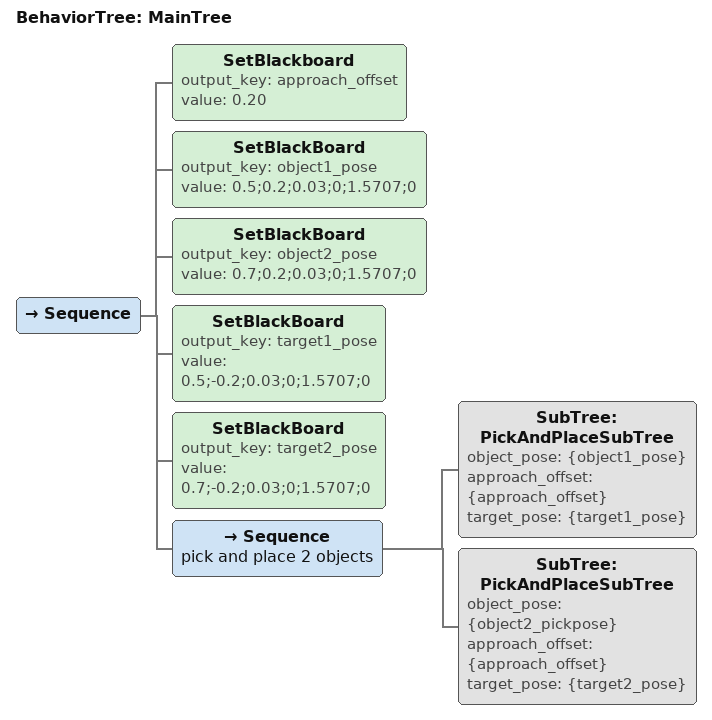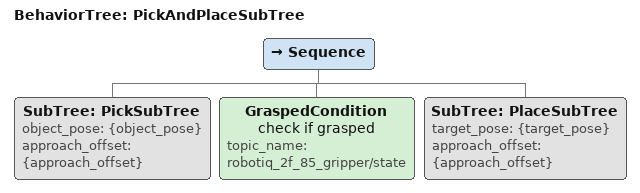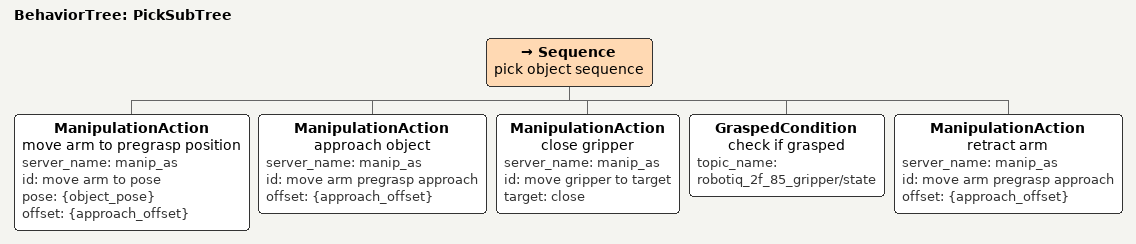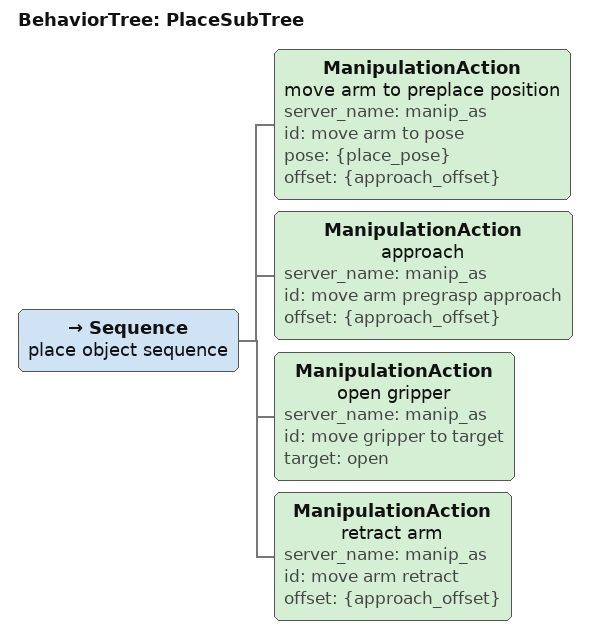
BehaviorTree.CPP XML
<root main_tree_to_execute="MainTree">
  <BehaviorTree ID="MainTree">
    <Sequence>
      <SetBlackboard output_key="approach_offset" value="0.20" />
      <SetBlackBoard output_key="object1_pose" value="0.5;0.2;0.03;0;1.5707;0" />
      <SetBlackBoard output_key="object2_pose" value="0.7;0.2;0.03;0;1.5707;0" />
      <SetBlackBoard output_key="target1_pose" value="0.5;-0.2;0.03;0;1.5707;0" />
      <SetBlackBoard output_key="target2_pose" value="0.7;-0.2;0.03;0;1.5707;0" />
      <Sequence name="pick and place 2 objects">
        <SubTree ID="PickAndPlaceSubTree" object_pose="{object1_pose}"
          approach_offset="{approach_offset}"
          target_pose="{target1_pose}" />
        <SubTree ID="PickAndPlaceSubTree" object_pose="{object2_pickpose}"
          approach_offset="{approach_offset}"
          target_pose="{target2_pose}" />
      </Sequence>
    </Sequence>
  </BehaviorTree>

  <BehaviorTree ID="PickAndPlaceSubTree">
    <Sequence>
      <SubTree ID="PickSubTree" object_pose="{object_pose}"
        approach_offset="{approach_offset}" />
        <GraspedCondition
        name="check if grasped"
        topic_name="robotiq_2f_85_gripper/state"
      />
        <SubTree ID="PlaceSubTree"
        target_pose="{target_pose}"
        approach_offset="{approach_offset}" />/> </Sequence>
  </BehaviorTree>

  <BehaviorTree ID="PickSubTree">
    <Sequence name="pick object sequence">
      <ManipulationAction
        name="move arm to pregrasp position"
        server_name="manip_as"
        id="move arm to pose"
        pose="{object_pose}"
        offset="{approach_offset}"
      />
      <ManipulationAction
        name="approach object"
        server_name="manip_as"
        id="move arm pregrasp approach"
        offset="{approach_offset}"
      />
      <ManipulationAction
        name="close gripper"
        server_name="manip_as"
        id="move gripper to target"
        target="close"
      />
      <GraspedCondition
        name="check if grasped"
        topic_name="robotiq_2f_85_gripper/state"
      />
      <ManipulationAction
        name="retract arm"
        server_name="manip_as"
        id="move arm pregrasp approach"
        offset="{approach_offset}"
      />
    </Sequence>
  </BehaviorTree>

  <BehaviorTree ID="PlaceSubTree">
    <Sequence name="place object sequence">
      <ManipulationAction
        name="move arm to preplace position"
        server_name="manip_as"
        id="move arm to pose"
        pose="{place_pose}"
        offset="{approach_offset}"
      />
      <ManipulationAction
        name="approach"
        server_name="manip_as"
        id="move arm pregrasp approach"
        offset="{approach_offset}"
      />
      <ManipulationAction
        name="open gripper"
        server_name="manip_as"
        id="move gripper to target"
        target="open"
      />
      <ManipulationAction
        name="retract arm"
        server_name="manip_as"
        id="move arm retract"
        offset="{approach_offset}"
      />
    </Sequence>
  </BehaviorTree>
</root>
